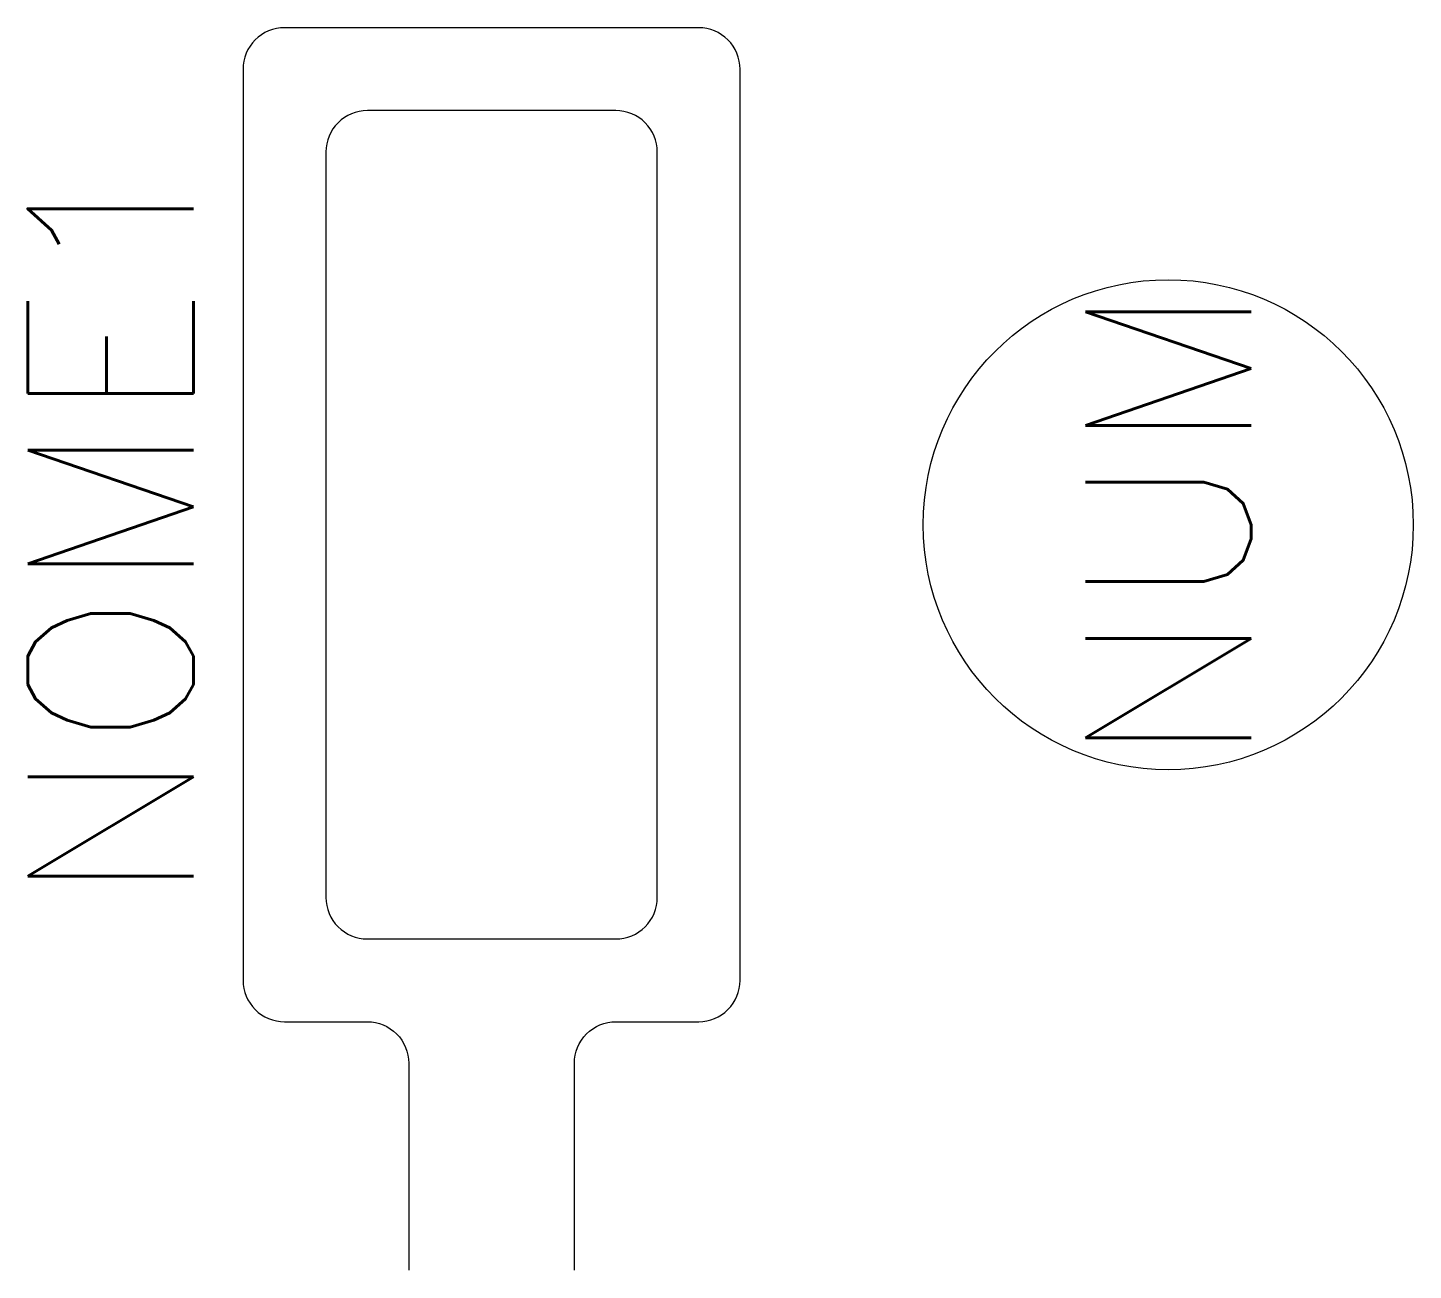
# Model space of a CAD drawing. Header units: millimetres. Extents: x -4.6 to 12.1, y 0 to 15.
import ezdxf
from ezdxf.enums import TextEntityAlignment as Align

# ---------------------------------------------------------------- set-up
doc = ezdxf.new("R2010")
doc.units = ezdxf.units.MM
doc.styles.add('Romans', font='romans.shx')

msp = doc.modelspace()

# ---------------------------------------------------------------- linework, layer by layer
msp.add_lwpolyline([(2, 0), (2, 2.5, -0.414214), (2.5, 3), (3.5, 3, 0.414214), (4, 3.5), (4, 14.5, 0.414214), (3.5, 15), (-1.5, 15, 0.414214), (-2, 14.5), (-2, 3.5, 0.414214), (-1.5, 3), (-0.5, 3, -0.414214), (0, 2.5), (0, 0)], format="xyb")
msp.add_lwpolyline([(-1, 13.5), (-1, 4.5, 0.414214), (-0.5, 4), (2.5, 4, 0.414214), (3, 4.5), (3, 13.5, 0.414214), (2.5, 14), (-0.5, 14, 0.414214)], format="xyb", close=True)
at = {"ltscale": 10}
msp.add_circle((9.169, 9), 2.958, dxfattribs=at)

# ---------------------------------------------------------------- texts
at = {"color": 7, "style": 'Romans', "flags": 4}
msp.add_attdef('NOME1', text='NOME1', height=2, rotation=90, dxfattribs=at).set_placement((-2, 9), align=Align.BOTTOM_CENTER)
msp.add_attdef('NUM', text='NUM', height=2, rotation=90, dxfattribs=at).set_placement((9.17, 9), align=Align.MIDDLE_CENTER)

doc.saveas('drawing.dxf')
